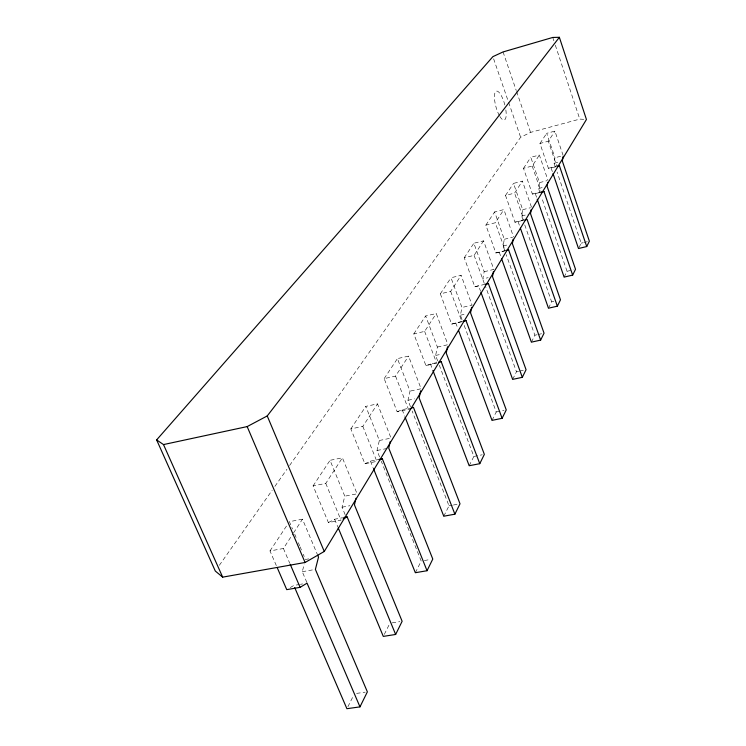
<?xml version="1.0" encoding="UTF-8"?>
<svg xmlns="http://www.w3.org/2000/svg" width="746" height="746" viewBox="0 0 746 746"><rect width="100%" height="100%" fill="white"/><g stroke="black" fill="none" stroke-linecap="round" stroke-linejoin="round"><path stroke-width="0.56" stroke-dasharray="3.73 2.8" d="M555.22 166.572L554.11 163.29L554.949 157.742L546.687 133.329L554.921 131.109L563.165 155.588L554.949 157.742M540.057 192.869L538.556 188.514L539.498 182.621L530.798 157.303L539.358 155.037L548.03 180.42M523.142 220.322L521.622 215.976L522.685 209.701L513.509 183.404L522.414 181.091L531.562 207.463M504.66 250.339L503.112 245.984L504.315 239.28L494.607 211.929L503.886 209.579L513.565 236.995M484.173 271.721L493.815 269.409L483.548 240.846L473.859 243.243L484.173 271.721L482.802 278.929L488.192 277.643M462.026 319.577L460.413 315.232L461.97 307.473L450.994 277.754L461.121 275.321L472.059 305.123L461.97 307.473M437.669 360.887L435.617 355.46L437.389 347.058L425.649 315.996L436.261 313.534L447.553 343.608M410.496 406.738L407.978 400.276L410.02 391.128L397.422 358.612L408.556 356.122L421.108 388.741L410.02 391.128M379.583 456.944L377.01 450.509L379.36 440.494L365.773 406.384L377.495 403.875L391.035 438.107L379.36 440.494M345.146 514.721L342.041 507.205L344.783 496.183L330.04 460.31L342.405 457.811L357.101 493.805L344.783 496.183M306.848 582.402L302.27 571.706L304.312 563.92M347.916 706.704L353.445 695.701M384.321 634.37L389.412 624.243M415.345 572.714L421.21 561.067L381.299 461.242M443.777 516.213L449.008 505.835L412.165 411.046M469.187 465.737L473.869 456.431L439.319 365.232M492.015 420.371L496.239 411.978L464.04 325.014M512.651 379.378L516.474 371.769L485.18 285.476M531.385 342.153L534.873 335.224L506.217 254.694M548.469 308.201L551.658 301.86L524.662 224.677M564.116 277.102L567.044 271.292L541.559 197.224M578.952 247.625L581.199 243.168L557.075 172.037M276.328 565.589L269.987 550.949L283.415 548.497L292.945 533.847M293.579 532.868L302.475 519.197L317.171 553.98M325.769 483.389L341.015 520.214L328.399 522.564L313.096 485.888L325.769 483.389L342.405 457.811M362.836 426.404L376.851 461.382L364.906 463.77L350.844 428.913L362.836 426.404L377.495 403.875M395.548 376.115L408.519 409.414L397.18 411.801L384.171 378.614L395.548 376.115L408.556 356.122M424.642 331.392L436.69 363.171L425.901 365.549L413.806 333.872L424.642 331.392L436.261 313.534M461.923 321.75L451.638 324.109L440.345 293.831L450.668 291.378L461.121 275.321M485.087 284.245L474.82 286.772L464.236 257.762L474.111 255.356L483.548 240.846M505.508 250.703L495.829 252.959L485.86 225.124L495.316 222.756L503.886 209.579M522.601 220.546L514.936 222.187L505.527 195.443L514.591 193.111L522.414 181.091M539.656 192.627L532.392 194.063L523.496 168.326L532.206 166.041L539.358 155.037M555.304 167.001L548.413 168.27L539.964 143.465L548.347 141.227L554.921 131.109M269.987 550.949L287.508 524.503M313.096 485.888L330.04 460.31M350.844 428.913L365.773 406.384M384.171 378.614L397.422 358.612M413.806 333.872L425.649 315.996M440.345 293.831L450.994 277.754M464.236 257.762L473.859 243.243M485.86 225.124L494.607 211.929M505.527 195.443L513.509 183.404M523.496 168.326L530.798 157.303M539.964 143.465L546.687 133.329M219.324 565.337L272.215 490.187M274.892 486.383L286.949 469.262M289.625 465.448L520.624 137.264L530.565 132.396L579.773 119.09L584.221 119.36M290.269 587.55L293.793 585.461L299.314 584.51M328.399 522.564L334.628 519.235L342.6 517.743M364.906 463.77L370.464 461.121L379.089 459.396M397.18 411.801L402.169 409.703L408.92 408.276M425.901 365.549L436.848 362.472M451.638 324.109L461.877 321.414M474.82 286.772L478.568 285.793L480.555 291.229M554.11 163.29L558.232 162.208M548.413 168.27L556.768 166.088L548.347 141.227M539.498 182.621L546.967 180.7M538.556 188.514L543.909 187.134M532.392 194.063L541.074 191.843M522.685 209.701L530.453 207.742M521.622 215.976L528.308 214.298M514.936 222.187L523.962 219.921L514.591 193.111M504.315 239.28L512.539 237.256M503.112 245.984L508.278 244.725M495.829 252.959L505.238 250.656L495.316 222.756M581.199 243.168L583.241 242.674M584.258 242.422L587.326 241.685M567.044 271.292L573.404 269.791M460.413 315.232L466.045 313.935M551.658 301.86L553.858 301.356M437.389 347.058L447.954 344.689M435.617 355.46L441.986 354.042M534.873 335.224L536.906 334.767M537.931 334.544L542.006 333.639M516.474 371.769L518.61 371.312M519.673 371.088L523.925 370.175M407.978 400.276L414.673 398.849M496.239 411.978L504.026 410.375M377.01 450.509L387.678 448.346M473.869 456.431L482.261 454.78M342.041 507.205L349.93 505.704M302.475 519.197L289.383 521.668L292.516 529.017M449.008 505.835L452.309 505.219M453.409 505.014L457.811 504.203M308.741 558.885L305.478 559.463L303.249 554.213M302.27 571.706L315.39 569.403M424.362 560.526L430.675 559.425M300.424 584.314L302.634 583.932M392.144 622.873L399.912 621.632M356.607 693.398L365.223 692.157M283.415 548.497L289.737 563.193M294.754 534.267L296.097 537.418M298.325 542.668L299.668 545.82M300.116 546.865L301.459 550.016M334.628 519.235L337.751 526.76M370.464 461.121L373.047 467.555M402.169 409.703L404.686 416.156M430.414 363.889L432.475 369.307M455.741 322.822L457.755 328.24M450.668 291.378L461.522 320.668M474.111 255.356L484.658 284.44M499.27 252.232L501.228 257.715M518.106 221.674L519.645 226.047M535.339 193.727L536.85 198.119M532.206 166.041L540.701 190.771M493.628 58.831L508.25 101.316M508.632 102.398L520.624 137.264M503.056 51.94L516.251 90.518M516.624 91.618L530.565 132.396M551.145 168.092L552.646 172.494M552.767 37.449L553.868 40.76M555.322 45.17L579.773 119.09M499.867 116.441A14.995 4.541 74.8 0 0 504.874 119.714L505.676 118.362A14.995 4.541 74.8 0 0 505.835 109.811M499.354 115.555A14.995 4.541 74.8 0 1 494.999 92.718L495.838 91.413A14.995 4.541 74.8 0 1 504.902 105.167"/><path stroke-width="1.12" d="M563.006 156.697L562.363 161.127L589.368 241.191L586.729 246.544L578.504 248.521L553.019 173.594M547.732 182.388L547.126 186.314L575.52 269.297L572.667 275.106L564.116 277.102L537.232 199.219M531.217 209.551L530.537 213.738L560.479 299.845L557.355 306.177L548.469 308.201L520.419 228.239M513.173 239.233L512.399 243.709L544.048 333.182L540.636 340.111L531.385 342.153L501.62 258.806M493.442 271.469L492.5 276.617L526.061 369.718L522.312 377.327L512.651 379.378L480.946 292.32M471.631 307.343L470.558 312.891L506.254 409.918L502.114 418.31L492.015 420.371L458.557 330.413M447.525 346.787L446.239 353.091L484.35 454.37L479.771 463.686L469.187 465.737L432.885 370.398M420.669 390.773L419.131 397.898L460.012 503.792L454.892 514.18L443.777 516.213L405.106 417.238M390.27 441.445L388.75 448.132L432.783 559.062L427.038 570.727L415.345 572.714L373.485 468.628M356.029 498.225L354.434 504.846L402.131 621.287L395.641 634.464L383.295 636.394L338.199 527.832M294.707 587.587L346.909 708.7L359.973 706.872L367.368 691.85L315.39 569.403L318.514 557.141L317.619 555.033M324.268 551.462L586.44 119.5L559.36 37.3L552.767 37.449L503.056 51.94L492.882 56.649L156.632 439.907L215.305 571.044L222.672 577.143L305.086 562.484L324.268 551.462L267.236 415.942L559.36 37.3M277.232 567.678L286.744 589.638L300.106 587.344L307.054 583.167L359.973 706.872M343.057 519.104L347.151 516.894L395.641 634.464M156.632 439.907L163.505 444.579L247.168 426.591L267.236 415.942M379.593 460.068L382.325 458.743L427.038 570.727M409.498 408.995L413.433 407.325L454.892 514.18M438.471 362.509L441.138 361.53L479.771 463.686M462.94 321.433L465.97 320.482L502.114 418.31M485.581 284.198L488.35 283.471L522.312 377.327M557.383 166.461L559.463 165.92L586.729 246.544M540.738 192.356L543.974 191.526L572.667 275.106M524.848 219.986L527.096 219.427L557.355 306.177M506.553 250.451L508.632 249.947L540.636 340.111M486.178 283.984L488.35 283.471M463.919 320.948L465.97 320.482M438.993 361.996L441.138 361.53M506.375 250.423L508.632 249.947M379.089 459.396L382.325 458.743M343.738 517.528L347.151 516.894M542.044 191.741L543.974 191.526M557.663 166.032L559.463 165.92M163.505 444.579L222.672 577.143M290.185 564.246L300.106 587.344M247.168 426.591L305.086 562.484"/></g></svg>
